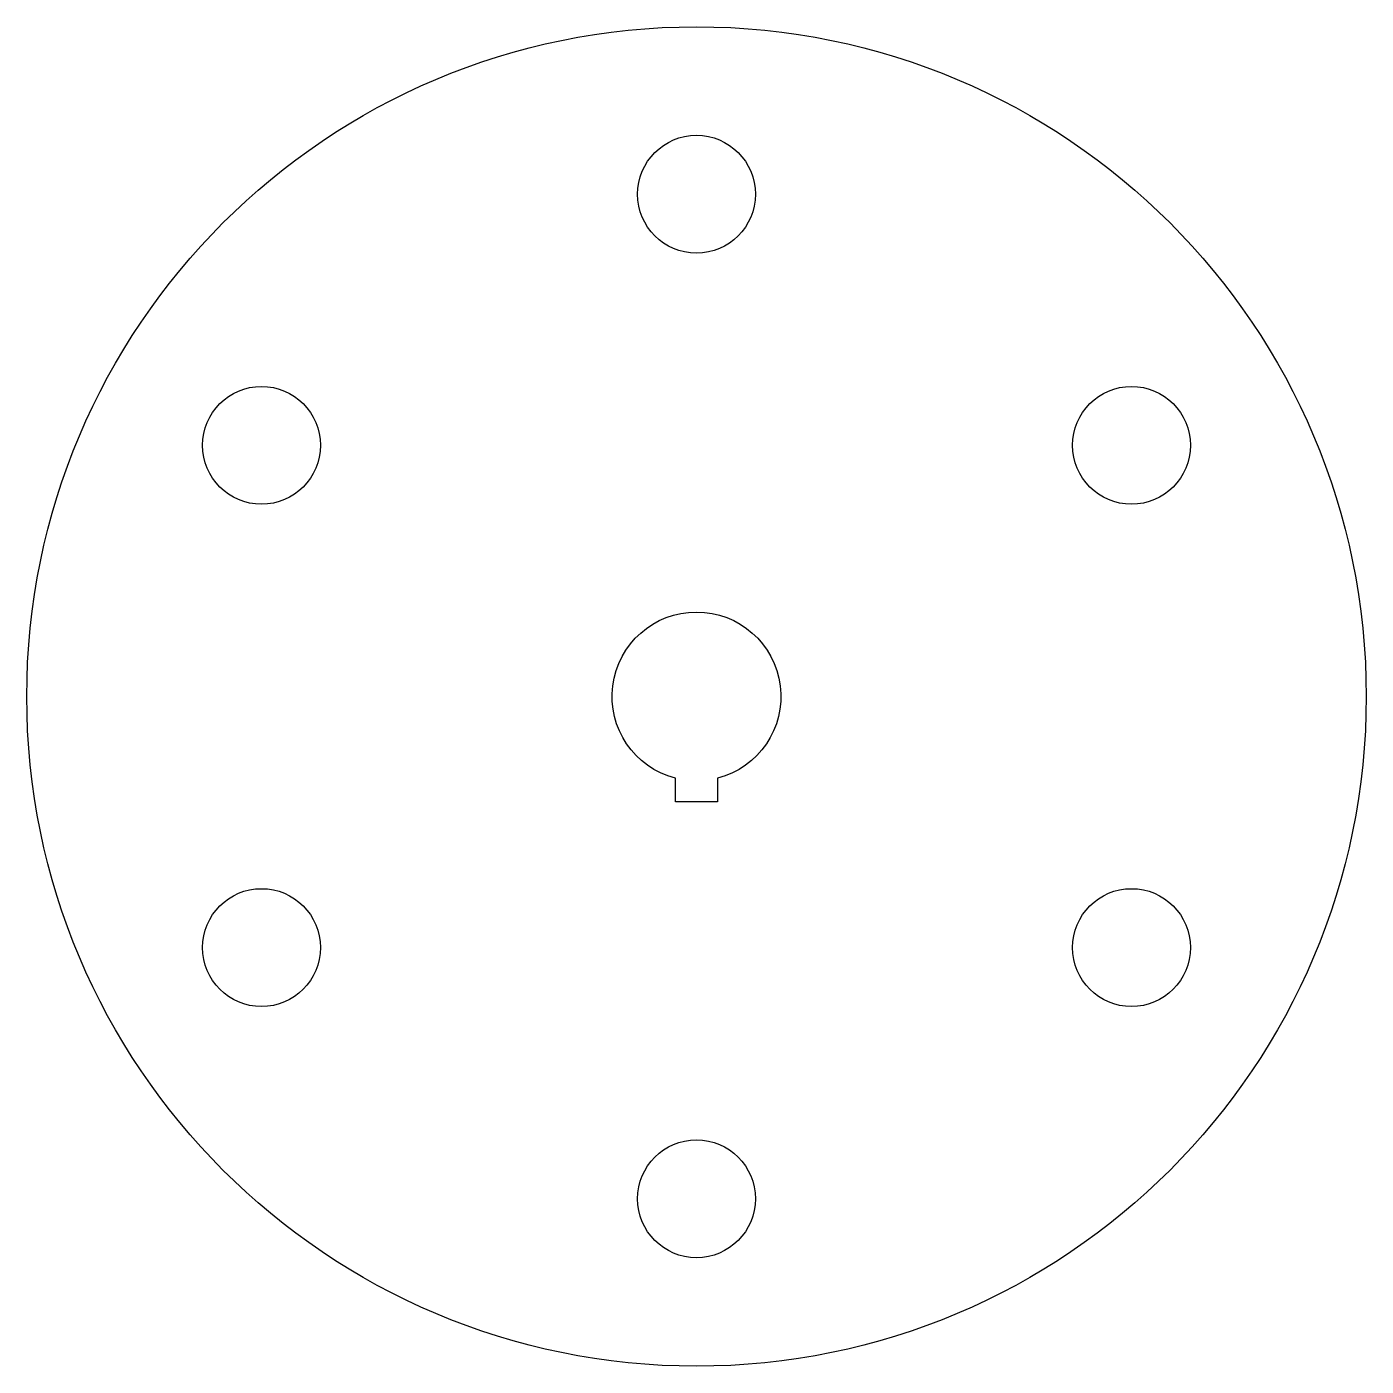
# Model space of a CAD drawing. Header units: inches. Extents: x -1.25 to 1.25, y -1.25 to 1.25.
import ezdxf

# ---------------------------------------------------------------- set-up
doc = ezdxf.new("R2010")
doc.units = ezdxf.units.IN
doc.header["$MEASUREMENT"] = 0

msp = doc.modelspace()

# ---------------------------------------------------------------- linework, layer by layer
msp.add_lwpolyline([(0.0394, -0.1525), (0.0394, -0.1969), (-0.0394, -0.1969), (-0.0394, -0.1525, -7.872983)], format="xyb", close=True)
for centre, radius in [((0, 0), 1.25), ((0, 0.9375), 0.11), ((-0.8119, 0.4688), 0.11), ((0.8119, 0.4688), 0.11), ((-0.8119, -0.4687), 0.11), ((0.8119, -0.4687), 0.11), ((0, -0.9375), 0.11)]:
    msp.add_circle(centre, radius)

doc.saveas('drawing.dxf')
